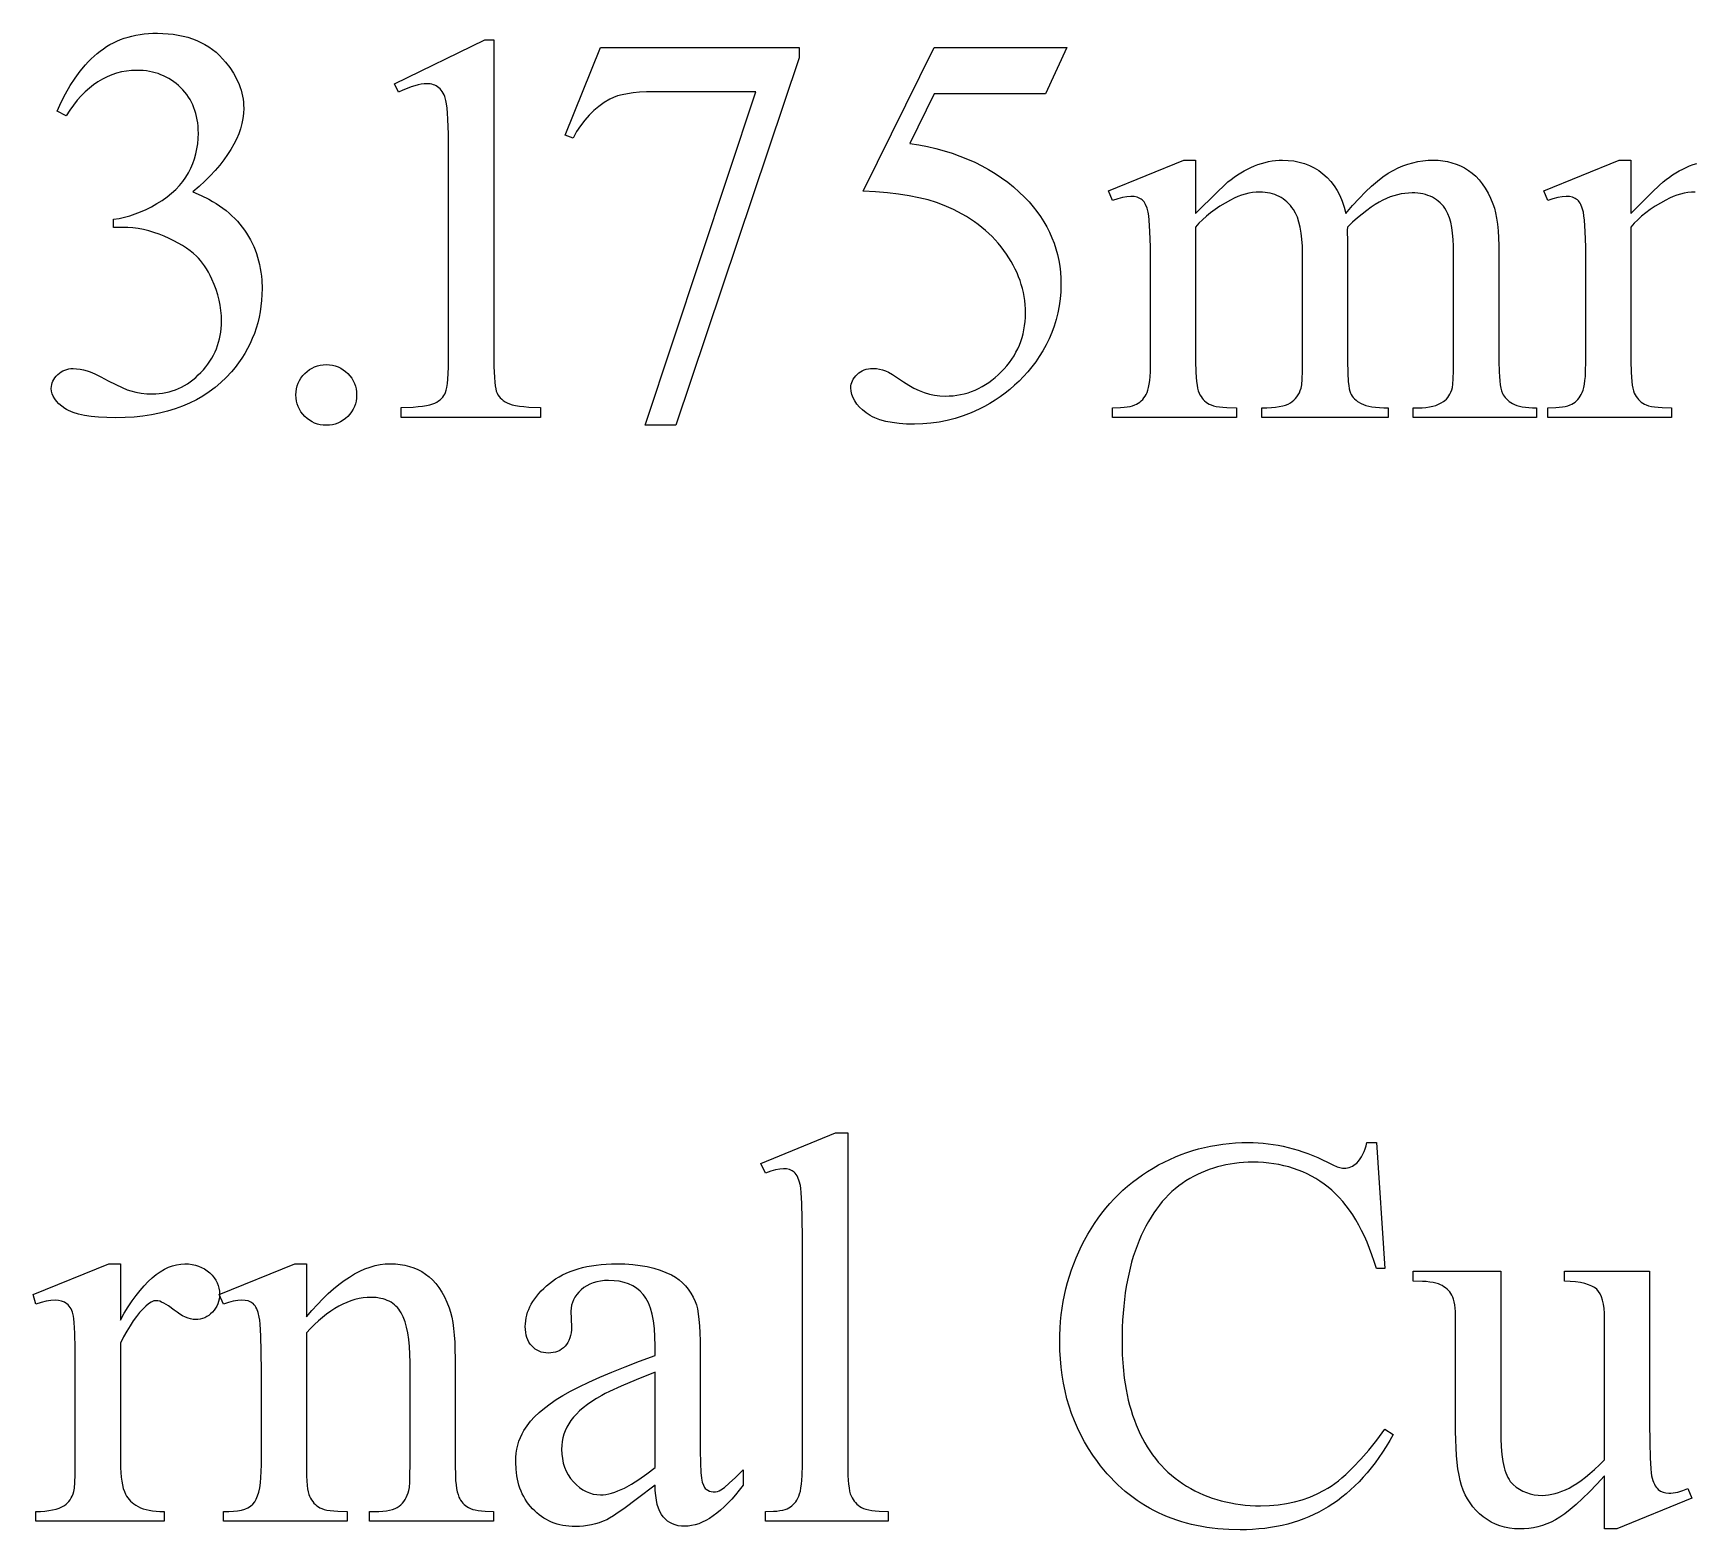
# Model space of a CAD drawing. Extents: x 6 to 600, y -207 to 349.
# Drawn here: x 287.6 to 343.6, y -169.6 to -119 of the extents above; entities that cross this region are included whole.
import ezdxf

# ---------------------------------------------------------------- set-up
doc = ezdxf.new("R2010")
doc.units = 0
doc.header["$MEASUREMENT"] = 0
doc.layers.add('INT', color=5, linetype='CONTINUOUS')
doc.layers.add('TEXT', color=18, linetype='CONTINUOUS')

msp = doc.modelspace()

# ---------------------------------------------------------------- linework, layer by layer
at = {"layer": 'INT'}
for points in [[(315.044, -156.159), (315.044, -167.359), (315.051, -167.722), (315.06, -167.878), (315.073, -168.018), (315.089, -168.141), (315.109, -168.247), (315.132, -168.337), (315.159, -168.41), (315.19, -168.473), (315.225, -168.531), (315.263, -168.586), (315.306, -168.637), (315.352, -168.684), (315.402, -168.727), (315.456, -168.766), (315.514, -168.802), (315.581, -168.833), (315.66, -168.86), (315.752, -168.883), (315.858, -168.902), (315.976, -168.917), (316.107, -168.927), (316.409, -168.935), (316.409, -169.267), (312.27, -169.267), (312.27, -168.935), (312.537, -168.928), (312.653, -168.919), (312.758, -168.905), (312.851, -168.889), (312.933, -168.868), (313.004, -168.844), (313.062, -168.816), (313.114, -168.783), (313.163, -168.746), (313.208, -168.704), (313.251, -168.657), (313.291, -168.605), (313.328, -168.548), (313.363, -168.486), (313.394, -168.419), (313.422, -168.342), (313.447, -168.249), (313.467, -168.14), (313.484, -168.016), (313.497, -167.875), (313.507, -167.719), (313.514, -167.359), (313.514, -159.689), (313.51, -159.044), (313.498, -158.536), (313.478, -158.166), (313.465, -158.032), (313.449, -157.933), (313.412, -157.783), (313.365, -157.658), (313.338, -157.605), (313.309, -157.559), (313.277, -157.519), (313.242, -157.486), (313.166, -157.434), (313.08, -157.396), (312.984, -157.374), (312.878, -157.366), (312.75, -157.376), (312.606, -157.403), (312.446, -157.449), (312.27, -157.514), (312.113, -157.191), (314.629, -156.159)], [(332.882, -156.481), (333.167, -160.731), (332.882, -160.731), (332.808, -160.497), (332.731, -160.271), (332.65, -160.053), (332.565, -159.844), (332.477, -159.643), (332.384, -159.45), (332.288, -159.266), (332.188, -159.09), (332.084, -158.923), (331.976, -158.764), (331.865, -158.613), (331.75, -158.47), (331.63, -158.336), (331.507, -158.21), (331.381, -158.093), (331.25, -157.984), (331.116, -157.882), (330.978, -157.787), (330.838, -157.699), (330.693, -157.617), (330.546, -157.542), (330.395, -157.473), (330.241, -157.411), (330.084, -157.355), (329.923, -157.306), (329.759, -157.263), (329.592, -157.227), (329.421, -157.198), (329.247, -157.175), (329.07, -157.158), (328.89, -157.148), (328.706, -157.145), (328.551, -157.148), (328.398, -157.155), (328.248, -157.167), (328.098, -157.185), (327.951, -157.207), (327.806, -157.234), (327.663, -157.266), (327.521, -157.303), (327.382, -157.345), (327.244, -157.392), (327.108, -157.444), (326.974, -157.5), (326.842, -157.562), (326.711, -157.629), (326.583, -157.7), (326.456, -157.777), (326.333, -157.859), (326.212, -157.946), (326.095, -158.04), (325.981, -158.139), (325.87, -158.245), (325.763, -158.356), (325.659, -158.473), (325.559, -158.596), (325.462, -158.725), (325.368, -158.859), (325.278, -159), (325.19, -159.146), (325.107, -159.299), (325.026, -159.457), (324.949, -159.621), (324.876, -159.791), (324.806, -159.966), (324.741, -160.147), (324.68, -160.333), (324.623, -160.524), (324.572, -160.721), (324.524, -160.923), (324.482, -161.13), (324.443, -161.342), (324.41, -161.559), (324.38, -161.782), (324.356, -162.01), (324.335, -162.243), (324.32, -162.482), (324.308, -162.726), (324.299, -163.229), (324.308, -163.646), (324.333, -164.049), (324.376, -164.438), (324.404, -164.627), (324.435, -164.812), (324.471, -164.995), (324.512, -165.173), (324.556, -165.348), (324.605, -165.519), (324.658, -165.687), (324.716, -165.852), (324.777, -166.013), (324.843, -166.17), (324.913, -166.323), (324.988, -166.472), (325.067, -166.616), (325.15, -166.756), (325.237, -166.891), (325.328, -167.022), (325.424, -167.148), (325.524, -167.269), (325.629, -167.386), (325.737, -167.499), (325.85, -167.607), (325.968, -167.71), (326.089, -167.809), (326.215, -167.903), (326.345, -167.993), (326.48, -168.078), (326.617, -168.158), (326.757, -168.234), (326.9, -168.304), (327.045, -168.368), (327.192, -168.428), (327.342, -168.483), (327.494, -168.532), (327.649, -168.576), (327.806, -168.615), (327.966, -168.648), (328.128, -168.677), (328.292, -168.7), (328.458, -168.718), (328.628, -168.731), (328.799, -168.739), (328.973, -168.742), (329.273, -168.734), (329.564, -168.709), (329.846, -168.669), (330.118, -168.612), (330.382, -168.538), (330.638, -168.449), (330.884, -168.343), (331.121, -168.221), (331.238, -168.152), (331.357, -168.075), (331.477, -167.99), (331.598, -167.896), (331.721, -167.795), (331.845, -167.686), (331.971, -167.568), (332.098, -167.443), (332.357, -167.168), (332.621, -166.862), (332.891, -166.523), (333.167, -166.151), (333.453, -166.336), (333.334, -166.541), (333.213, -166.739), (333.09, -166.93), (332.963, -167.114), (332.835, -167.291), (332.704, -167.461), (332.57, -167.625), (332.435, -167.781), (332.296, -167.93), (332.155, -168.072), (332.012, -168.207), (331.866, -168.336), (331.718, -168.457), (331.568, -168.571), (331.415, -168.678), (331.259, -168.779), (331.101, -168.872), (330.938, -168.96), (330.773, -169.042), (330.603, -169.117), (330.43, -169.187), (330.253, -169.251), (330.072, -169.308), (329.888, -169.359), (329.7, -169.405), (329.508, -169.444), (329.313, -169.477), (329.114, -169.505), (328.912, -169.526), (328.705, -169.541), (328.495, -169.55), (328.282, -169.553), (327.899, -169.544), (327.712, -169.533), (327.527, -169.517), (327.345, -169.497), (327.166, -169.472), (326.99, -169.443), (326.816, -169.409), (326.645, -169.371), (326.477, -169.328), (326.312, -169.281), (326.149, -169.229), (325.989, -169.173), (325.832, -169.112), (325.677, -169.047), (325.525, -168.977), (325.376, -168.903), (325.23, -168.824), (325.087, -168.741), (324.946, -168.653), (324.808, -168.561), (324.672, -168.464), (324.54, -168.362), (324.41, -168.257), (324.283, -168.146), (324.159, -168.032), (324.037, -167.912), (323.918, -167.789), (323.802, -167.66), (323.688, -167.527), (323.578, -167.39), (323.47, -167.248), (323.316, -167.032), (323.172, -166.81), (323.037, -166.584), (322.913, -166.353), (322.799, -166.117), (322.695, -165.877), (322.6, -165.632), (322.516, -165.382), (322.441, -165.127), (322.377, -164.868), (322.322, -164.603), (322.277, -164.334), (322.242, -164.061), (322.218, -163.782), (322.203, -163.499), (322.198, -163.211), (322.201, -162.978), (322.211, -162.748), (322.227, -162.52), (322.25, -162.294), (322.28, -162.071), (322.316, -161.85), (322.358, -161.632), (322.407, -161.416), (322.463, -161.202), (322.525, -160.991), (322.594, -160.782), (322.67, -160.575), (322.751, -160.371), (322.84, -160.169), (322.935, -159.969), (323.037, -159.772), (323.144, -159.579), (323.256, -159.392), (323.373, -159.21), (323.495, -159.033), (323.622, -158.862), (323.754, -158.696), (323.891, -158.536), (324.033, -158.382), (324.18, -158.233), (324.332, -158.089), (324.488, -157.951), (324.65, -157.818), (324.817, -157.691), (324.988, -157.57), (325.164, -157.454), (325.346, -157.343), (325.531, -157.239), (325.718, -157.141), (325.907, -157.05), (326.098, -156.966), (326.291, -156.889), (326.487, -156.818), (326.684, -156.754), (326.884, -156.697), (327.086, -156.646), (327.29, -156.603), (327.496, -156.566), (327.704, -156.535), (327.914, -156.512), (328.127, -156.495), (328.342, -156.485), (328.558, -156.481), (328.728, -156.484), (328.896, -156.492), (329.065, -156.505), (329.233, -156.523), (329.402, -156.546), (329.569, -156.575), (329.737, -156.609), (329.904, -156.647), (330.071, -156.691), (330.238, -156.741), (330.404, -156.795), (330.57, -156.855), (330.736, -156.92), (330.901, -156.99), (331.067, -157.065), (331.232, -157.145), (331.411, -157.234), (331.563, -157.297), (331.688, -157.335), (331.74, -157.345), (331.785, -157.348), (331.846, -157.345), (331.905, -157.337), (331.962, -157.323), (332.017, -157.304), (332.071, -157.28), (332.122, -157.249), (332.171, -157.214), (332.218, -157.173), (332.276, -157.108), (332.329, -157.036), (332.378, -156.959), (332.423, -156.876), (332.464, -156.786), (332.5, -156.691), (332.531, -156.589), (332.559, -156.481)], [(290.505, -160.574), (290.505, -162.473), (290.638, -162.243), (290.771, -162.028), (290.905, -161.828), (291.039, -161.643), (291.173, -161.472), (291.308, -161.316), (291.443, -161.175), (291.579, -161.049), (291.715, -160.938), (291.852, -160.841), (291.989, -160.76), (292.126, -160.693), (292.264, -160.641), (292.403, -160.604), (292.541, -160.582), (292.681, -160.574), (292.805, -160.579), (292.923, -160.594), (293.036, -160.618), (293.144, -160.652), (293.246, -160.695), (293.343, -160.748), (293.434, -160.811), (293.52, -160.883), (293.597, -160.962), (293.665, -161.044), (293.722, -161.128), (293.768, -161.216), (293.805, -161.307), (293.831, -161.401), (293.846, -161.498), (293.851, -161.598), (293.848, -161.686), (293.836, -161.77), (293.818, -161.852), (293.791, -161.929), (293.758, -162.004), (293.717, -162.075), (293.668, -162.142), (293.612, -162.206), (293.55, -162.264), (293.486, -162.315), (293.419, -162.358), (293.349, -162.393), (293.276, -162.42), (293.2, -162.439), (293.122, -162.451), (293.04, -162.455), (292.958, -162.45), (292.874, -162.435), (292.787, -162.41), (292.698, -162.375), (292.606, -162.331), (292.512, -162.276), (292.416, -162.211), (292.317, -162.137), (292.129, -161.998), (292.045, -161.943), (291.967, -161.898), (291.896, -161.864), (291.832, -161.839), (291.774, -161.824), (291.722, -161.819), (291.68, -161.822), (291.637, -161.83), (291.594, -161.845), (291.549, -161.865), (291.458, -161.923), (291.362, -162.003), (291.258, -162.105), (291.153, -162.223), (291.047, -162.355), (290.941, -162.503), (290.833, -162.667), (290.725, -162.845), (290.615, -163.039), (290.505, -163.248), (290.505, -167.295), (290.508, -167.464), (290.516, -167.623), (290.53, -167.772), (290.549, -167.91), (290.574, -168.037), (290.604, -168.154), (290.639, -168.259), (290.68, -168.355), (290.713, -168.416), (290.752, -168.474), (290.796, -168.53), (290.846, -168.583), (290.902, -168.633), (290.964, -168.681), (291.031, -168.727), (291.104, -168.769), (291.185, -168.808), (291.273, -168.842), (291.37, -168.871), (291.475, -168.894), (291.589, -168.912), (291.711, -168.925), (291.841, -168.933), (291.98, -168.935), (291.98, -169.267), (287.657, -169.267), (287.657, -168.935), (287.813, -168.932), (287.959, -168.923), (288.094, -168.907), (288.219, -168.885), (288.334, -168.856), (288.438, -168.821), (288.532, -168.78), (288.615, -168.733), (288.671, -168.693), (288.722, -168.648), (288.769, -168.597), (288.811, -168.541), (288.849, -168.48), (288.883, -168.413), (288.913, -168.34), (288.938, -168.262), (288.958, -168.148), (288.973, -167.961), (288.981, -167.701), (288.984, -167.368), (288.984, -164.096), (288.98, -163.433), (288.969, -162.919), (288.95, -162.555), (288.938, -162.429), (288.924, -162.34), (288.888, -162.209), (288.865, -162.15), (288.839, -162.097), (288.81, -162.048), (288.777, -162.004), (288.742, -161.964), (288.703, -161.929), (288.661, -161.899), (288.617, -161.873), (288.522, -161.833), (288.417, -161.808), (288.302, -161.8), (288.154, -161.809), (287.998, -161.835), (287.832, -161.878), (287.657, -161.939), (287.565, -161.607), (290.118, -160.574)], [(296.783, -162.363), (296.968, -162.146), (297.152, -161.944), (297.335, -161.755), (297.516, -161.58), (297.697, -161.42), (297.876, -161.273), (298.055, -161.14), (298.232, -161.021), (298.409, -160.917), (298.584, -160.826), (298.758, -160.749), (298.931, -160.686), (299.103, -160.637), (299.274, -160.602), (299.444, -160.581), (299.613, -160.574), (299.783, -160.58), (299.946, -160.596), (300.104, -160.623), (300.256, -160.661), (300.401, -160.709), (300.541, -160.769), (300.675, -160.839), (300.802, -160.92), (300.923, -161.013), (301.038, -161.121), (301.147, -161.242), (301.249, -161.378), (301.345, -161.527), (301.435, -161.69), (301.518, -161.867), (301.595, -162.059), (301.642, -162.206), (301.683, -162.372), (301.718, -162.556), (301.747, -162.759), (301.769, -162.98), (301.785, -163.22), (301.794, -163.478), (301.798, -163.755), (301.798, -167.359), (301.806, -167.728), (301.816, -167.888), (301.83, -168.032), (301.848, -168.16), (301.87, -168.272), (301.896, -168.367), (301.927, -168.447), (301.954, -168.503), (301.985, -168.556), (302.02, -168.605), (302.059, -168.652), (302.102, -168.695), (302.149, -168.735), (302.199, -168.772), (302.254, -168.806), (302.316, -168.837), (302.391, -168.863), (302.477, -168.885), (302.575, -168.903), (302.686, -168.917), (302.808, -168.927), (303.088, -168.935), (303.088, -169.267), (298.912, -169.267), (298.912, -168.935), (299.087, -168.935), (299.229, -168.933), (299.36, -168.924), (299.48, -168.91), (299.589, -168.89), (299.686, -168.865), (299.773, -168.834), (299.848, -168.798), (299.912, -168.756), (299.969, -168.708), (300.021, -168.655), (300.069, -168.597), (300.112, -168.533), (300.15, -168.464), (300.185, -168.39), (300.214, -168.31), (300.24, -168.226), (300.256, -168.12), (300.267, -167.94), (300.274, -167.686), (300.277, -167.359), (300.277, -163.902), (300.272, -163.624), (300.258, -163.366), (300.234, -163.127), (300.202, -162.908), (300.16, -162.708), (300.108, -162.529), (300.047, -162.369), (299.977, -162.229), (299.938, -162.166), (299.896, -162.107), (299.85, -162.052), (299.802, -162.001), (299.75, -161.954), (299.695, -161.912), (299.636, -161.873), (299.575, -161.838), (299.51, -161.808), (299.442, -161.781), (299.371, -161.759), (299.297, -161.741), (299.139, -161.716), (298.968, -161.708), (298.83, -161.713), (298.693, -161.727), (298.557, -161.75), (298.42, -161.783), (298.283, -161.825), (298.146, -161.877), (298.009, -161.938), (297.873, -162.008), (297.736, -162.087), (297.6, -162.176), (297.464, -162.275), (297.327, -162.382), (297.191, -162.499), (297.055, -162.626), (296.919, -162.761), (296.783, -162.907), (296.783, -167.359), (296.789, -167.747), (296.808, -168.053), (296.822, -168.175), (296.84, -168.277), (296.86, -168.358), (296.884, -168.419), (296.918, -168.484), (296.955, -168.544), (296.995, -168.6), (297.037, -168.651), (297.083, -168.697), (297.132, -168.74), (297.184, -168.778), (297.239, -168.811), (297.303, -168.84), (297.381, -168.865), (297.474, -168.887), (297.581, -168.904), (297.703, -168.918), (297.84, -168.928), (298.156, -168.935), (298.156, -169.267), (293.98, -169.267), (293.98, -168.935), (294.165, -168.935), (294.32, -168.93), (294.461, -168.915), (294.59, -168.889), (294.705, -168.854), (294.808, -168.808), (294.897, -168.751), (294.973, -168.685), (295.036, -168.608), (295.089, -168.517), (295.135, -168.407), (295.174, -168.279), (295.205, -168.132), (295.23, -167.967), (295.248, -167.783), (295.258, -167.58), (295.262, -167.359), (295.262, -164.225), (295.257, -163.539), (295.245, -163.001), (295.223, -162.612), (295.209, -162.473), (295.193, -162.372), (295.153, -162.219), (295.105, -162.093), (295.077, -162.04), (295.047, -161.993), (295.015, -161.954), (294.981, -161.92), (294.943, -161.892), (294.903, -161.868), (294.814, -161.83), (294.712, -161.808), (294.598, -161.8), (294.463, -161.809), (294.315, -161.835), (294.154, -161.878), (293.98, -161.939), (293.842, -161.607), (296.386, -160.574), (296.783, -160.574)], [(308.545, -168.05), (307.956, -168.5), (307.488, -168.843), (307.299, -168.975), (307.14, -169.081), (307.012, -169.159), (306.914, -169.212), (306.788, -169.266), (306.661, -169.313), (306.531, -169.352), (306.4, -169.385), (306.266, -169.41), (306.131, -169.428), (305.993, -169.439), (305.854, -169.442), (305.745, -169.44), (305.64, -169.433), (305.536, -169.421), (305.435, -169.405), (305.336, -169.384), (305.24, -169.358), (305.146, -169.328), (305.055, -169.293), (304.966, -169.253), (304.88, -169.208), (304.795, -169.159), (304.714, -169.105), (304.634, -169.047), (304.558, -168.984), (304.483, -168.916), (304.411, -168.843), (304.342, -168.767), (304.278, -168.687), (304.218, -168.605), (304.163, -168.52), (304.112, -168.432), (304.065, -168.341), (304.023, -168.247), (303.986, -168.15), (303.953, -168.05), (303.924, -167.947), (303.899, -167.841), (303.879, -167.732), (303.864, -167.62), (303.853, -167.505), (303.844, -167.267), (303.848, -167.115), (303.861, -166.968), (303.883, -166.827), (303.913, -166.691), (303.952, -166.56), (304, -166.434), (304.056, -166.313), (304.121, -166.198), (304.224, -166.042), (304.344, -165.889), (304.482, -165.738), (304.638, -165.589), (304.811, -165.443), (305.001, -165.299), (305.209, -165.157), (305.434, -165.018), (305.687, -164.876), (305.98, -164.726), (306.31, -164.569), (306.68, -164.405), (307.088, -164.233), (307.535, -164.053), (308.021, -163.866), (308.545, -163.672), (308.545, -163.34), (308.539, -163.037), (308.52, -162.758), (308.489, -162.504), (308.445, -162.275), (308.389, -162.071), (308.356, -161.978), (308.32, -161.891), (308.281, -161.811), (308.238, -161.737), (308.193, -161.669), (308.144, -161.607), (308.038, -161.497), (307.921, -161.401), (307.792, -161.32), (307.652, -161.254), (307.501, -161.203), (307.338, -161.166), (307.164, -161.144), (306.978, -161.137), (306.837, -161.142), (306.703, -161.156), (306.576, -161.181), (306.457, -161.215), (306.346, -161.259), (306.242, -161.313), (306.145, -161.377), (306.056, -161.45), (305.974, -161.53), (305.903, -161.613), (305.843, -161.698), (305.794, -161.787), (305.755, -161.878), (305.728, -161.972), (305.712, -162.069), (305.706, -162.169), (305.725, -162.704), (305.721, -162.807), (305.711, -162.904), (305.694, -162.995), (305.67, -163.079), (305.64, -163.158), (305.603, -163.231), (305.559, -163.298), (305.508, -163.358), (305.452, -163.412), (305.391, -163.459), (305.327, -163.499), (305.258, -163.531), (305.185, -163.556), (305.108, -163.574), (305.026, -163.585), (304.941, -163.589), (304.858, -163.585), (304.778, -163.574), (304.703, -163.555), (304.631, -163.529), (304.563, -163.495), (304.499, -163.454), (304.439, -163.405), (304.383, -163.349), (304.333, -163.286), (304.289, -163.218), (304.251, -163.145), (304.221, -163.066), (304.197, -162.981), (304.18, -162.891), (304.17, -162.796), (304.167, -162.695), (304.17, -162.596), (304.179, -162.498), (304.195, -162.402), (304.217, -162.306), (304.246, -162.212), (304.281, -162.118), (304.322, -162.026), (304.369, -161.934), (304.423, -161.844), (304.484, -161.754), (304.55, -161.666), (304.623, -161.578), (304.702, -161.492), (304.788, -161.406), (304.88, -161.322), (304.978, -161.238), (305.082, -161.158), (305.191, -161.083), (305.305, -161.013), (305.424, -160.948), (305.549, -160.888), (305.678, -160.834), (305.813, -160.784), (305.953, -160.74), (306.098, -160.701), (306.248, -160.668), (306.403, -160.639), (306.563, -160.616), (306.728, -160.598), (306.899, -160.585), (307.074, -160.577), (307.255, -160.574), (307.53, -160.58), (307.792, -160.598), (308.041, -160.628), (308.278, -160.669), (308.502, -160.722), (308.714, -160.787), (308.912, -160.864), (309.098, -160.952), (309.23, -161.029), (309.353, -161.115), (309.466, -161.212), (309.571, -161.319), (309.667, -161.436), (309.754, -161.562), (309.831, -161.699), (309.9, -161.847), (309.939, -161.959), (309.973, -162.097), (310.002, -162.26), (310.025, -162.45), (310.043, -162.666), (310.056, -162.908), (310.064, -163.175), (310.066, -163.469), (310.066, -166.336), (310.069, -166.881), (310.078, -167.309), (310.092, -167.621), (310.112, -167.815), (310.139, -167.94), (310.174, -168.042), (310.215, -168.122), (310.239, -168.154), (310.265, -168.179), (310.32, -168.22), (310.379, -168.249), (310.442, -168.266), (310.509, -168.272), (310.58, -168.268), (310.647, -168.256), (310.709, -168.235), (310.767, -168.207), (310.886, -168.12), (311.05, -167.979), (311.26, -167.784), (311.514, -167.534), (311.514, -168.05), (311.385, -168.218), (311.257, -168.374), (311.13, -168.52), (311.003, -168.655), (310.877, -168.78), (310.752, -168.893), (310.628, -168.996), (310.504, -169.087), (310.381, -169.168), (310.259, -169.239), (310.138, -169.298), (310.017, -169.347), (309.897, -169.385), (309.777, -169.412), (309.659, -169.428), (309.541, -169.433), (309.431, -169.428), (309.327, -169.414), (309.228, -169.389), (309.135, -169.355), (309.048, -169.311), (308.967, -169.257), (308.892, -169.193), (308.822, -169.12), (308.759, -169.034), (308.704, -168.935), (308.658, -168.822), (308.619, -168.696), (308.589, -168.555), (308.566, -168.401), (308.552, -168.232)], [(342.1, -160.823), (342.1, -165.939), (342.104, -166.601), (342.117, -167.121), (342.139, -167.498), (342.153, -167.633), (342.169, -167.732), (342.209, -167.884), (342.233, -167.95), (342.259, -168.01), (342.288, -168.064), (342.319, -168.112), (342.354, -168.153), (342.39, -168.189), (342.47, -168.245), (342.555, -168.285), (342.647, -168.31), (342.745, -168.318), (342.818, -168.315), (342.893, -168.308), (343.049, -168.279), (343.215, -168.23), (343.39, -168.161), (343.52, -168.484), (340.994, -169.525), (340.579, -169.525), (340.579, -167.737), (340.315, -168.018), (340.067, -168.272), (339.836, -168.499), (339.62, -168.698), (339.421, -168.87), (339.238, -169.014), (339.071, -169.131), (338.92, -169.221), (338.776, -169.292), (338.63, -169.354), (338.482, -169.407), (338.332, -169.449), (338.18, -169.483), (338.026, -169.506), (337.87, -169.521), (337.712, -169.525), (337.538, -169.519), (337.369, -169.5), (337.206, -169.468), (337.049, -169.423), (336.899, -169.365), (336.754, -169.295), (336.615, -169.211), (336.481, -169.115), (336.356, -169.009), (336.241, -168.895), (336.135, -168.774), (336.04, -168.646), (335.955, -168.511), (335.879, -168.368), (335.813, -168.217), (335.758, -168.06), (335.71, -167.89), (335.669, -167.704), (335.634, -167.5), (335.606, -167.281), (335.583, -167.044), (335.568, -166.791), (335.558, -166.521), (335.555, -166.234), (335.555, -162.464), (335.547, -162.188), (335.537, -162.067), (335.523, -161.957), (335.505, -161.859), (335.482, -161.773), (335.456, -161.698), (335.426, -161.634), (335.392, -161.579), (335.354, -161.526), (335.312, -161.477), (335.266, -161.431), (335.216, -161.388), (335.162, -161.348), (335.105, -161.312), (335.043, -161.28), (334.974, -161.251), (334.891, -161.226), (334.796, -161.205), (334.687, -161.189), (334.566, -161.176), (334.432, -161.168), (334.126, -161.164), (334.126, -160.823), (337.085, -160.823), (337.085, -166.474), (337.092, -166.756), (337.111, -167.013), (337.143, -167.245), (337.188, -167.451), (337.215, -167.545), (337.245, -167.632), (337.279, -167.713), (337.316, -167.788), (337.356, -167.856), (337.399, -167.918), (337.446, -167.974), (337.495, -168.023), (337.601, -168.109), (337.711, -168.184), (337.827, -168.247), (337.948, -168.299), (338.075, -168.34), (338.207, -168.368), (338.344, -168.386), (338.486, -168.391), (338.587, -168.388), (338.691, -168.376), (338.799, -168.356), (338.909, -168.329), (339.023, -168.294), (339.141, -168.251), (339.261, -168.201), (339.385, -168.143), (339.514, -168.073), (339.648, -167.99), (339.789, -167.892), (339.935, -167.781), (340.087, -167.655), (340.245, -167.515), (340.409, -167.361), (340.579, -167.193), (340.579, -162.409), (340.575, -162.236), (340.562, -162.078), (340.542, -161.935), (340.513, -161.806), (340.476, -161.692), (340.431, -161.592), (340.378, -161.507), (340.316, -161.436), (340.242, -161.377), (340.149, -161.324), (340.039, -161.279), (339.912, -161.242), (339.766, -161.211), (339.603, -161.188), (339.422, -161.173), (339.224, -161.164), (339.224, -160.823)], [(308.545, -167.451), (308.545, -164.234), (307.911, -164.49), (307.4, -164.706), (307.012, -164.882), (306.865, -164.955), (306.748, -165.018), (306.572, -165.12), (306.41, -165.223), (306.26, -165.327), (306.123, -165.432), (306, -165.539), (305.889, -165.647), (305.791, -165.756), (305.706, -165.866), (305.633, -165.978), (305.569, -166.092), (305.515, -166.209), (305.471, -166.329), (305.437, -166.451), (305.412, -166.576), (305.398, -166.704), (305.393, -166.834), (305.399, -166.996), (305.417, -167.151), (305.448, -167.3), (305.492, -167.441), (305.548, -167.575), (305.616, -167.702), (305.696, -167.822), (305.789, -167.935), (305.89, -168.038), (305.995, -168.127), (306.103, -168.202), (306.215, -168.264), (306.331, -168.311), (306.451, -168.346), (306.575, -168.366), (306.702, -168.373), (306.791, -168.369), (306.884, -168.359), (306.98, -168.341), (307.08, -168.315), (307.183, -168.283), (307.289, -168.243), (307.399, -168.197), (307.513, -168.143), (307.75, -168.013), (308.001, -167.855), (308.267, -167.667)]]:
    msp.add_lwpolyline(points, close=True, dxfattribs=at)
at = {"layer": 'TEXT'}
for points in [[(288.369, -121.671), (288.507, -121.364), (288.654, -121.076), (288.809, -120.805), (288.974, -120.552), (289.147, -120.318), (289.329, -120.101), (289.423, -119.999), (289.52, -119.902), (289.619, -119.81), (289.719, -119.721), (289.823, -119.638), (289.93, -119.56), (290.039, -119.488), (290.152, -119.421), (290.268, -119.359), (290.388, -119.303), (290.51, -119.252), (290.635, -119.206), (290.764, -119.166), (290.896, -119.131), (291.031, -119.102), (291.169, -119.078), (291.31, -119.059), (291.454, -119.045), (291.602, -119.037), (291.752, -119.035), (291.937, -119.039), (292.117, -119.05), (292.291, -119.069), (292.46, -119.096), (292.623, -119.13), (292.78, -119.172), (292.933, -119.222), (293.079, -119.279), (293.221, -119.344), (293.357, -119.416), (293.487, -119.497), (293.612, -119.584), (293.731, -119.68), (293.845, -119.783), (293.954, -119.894), (294.057, -120.012), (294.199, -120.195), (294.323, -120.382), (294.427, -120.572), (294.513, -120.765), (294.549, -120.863), (294.579, -120.962), (294.606, -121.061), (294.627, -121.161), (294.644, -121.262), (294.656, -121.364), (294.663, -121.466), (294.665, -121.57), (294.658, -121.741), (294.638, -121.912), (294.605, -122.085), (294.558, -122.258), (294.498, -122.431), (294.424, -122.606), (294.337, -122.781), (294.236, -122.957), (294.123, -123.134), (293.995, -123.311), (293.855, -123.489), (293.701, -123.668), (293.533, -123.848), (293.352, -124.028), (293.158, -124.209), (292.95, -124.391), (293.23, -124.509), (293.491, -124.641), (293.616, -124.711), (293.736, -124.784), (293.851, -124.86), (293.962, -124.939), (294.069, -125.021), (294.171, -125.106), (294.269, -125.195), (294.363, -125.286), (294.452, -125.38), (294.536, -125.477), (294.617, -125.578), (294.693, -125.681), (294.764, -125.787), (294.831, -125.895), (294.893, -126.006), (294.951, -126.119), (295.004, -126.234), (295.052, -126.352), (295.096, -126.472), (295.135, -126.594), (295.17, -126.718), (295.2, -126.845), (295.225, -126.974), (295.246, -127.105), (295.262, -127.239), (295.273, -127.375), (295.283, -127.654), (295.279, -127.855), (295.267, -128.053), (295.246, -128.247), (295.218, -128.438), (295.182, -128.625), (295.137, -128.81), (295.085, -128.99), (295.025, -129.168), (294.956, -129.342), (294.879, -129.513), (294.795, -129.68), (294.702, -129.844), (294.601, -130.004), (294.492, -130.161), (294.375, -130.315), (294.25, -130.465), (294.077, -130.653), (293.895, -130.828), (293.703, -130.992), (293.502, -131.143), (293.291, -131.282), (293.071, -131.409), (292.841, -131.524), (292.602, -131.627), (292.354, -131.718), (292.096, -131.796), (291.829, -131.863), (291.552, -131.917), (291.266, -131.96), (290.97, -131.99), (290.665, -132.008), (290.351, -132.014), (290.048, -132.009), (289.77, -131.994), (289.517, -131.97), (289.29, -131.936), (289.087, -131.892), (288.91, -131.838), (288.831, -131.807), (288.758, -131.774), (288.692, -131.739), (288.632, -131.701), (288.525, -131.622), (288.432, -131.541), (288.354, -131.459), (288.289, -131.376), (288.24, -131.291), (288.204, -131.205), (288.182, -131.117), (288.175, -131.028), (288.179, -130.962), (288.189, -130.898), (288.206, -130.836), (288.23, -130.776), (288.26, -130.719), (288.297, -130.663), (288.341, -130.609), (288.392, -130.558), (288.448, -130.51), (288.506, -130.469), (288.567, -130.434), (288.631, -130.405), (288.697, -130.383), (288.766, -130.367), (288.838, -130.358), (288.913, -130.355), (289.029, -130.359), (289.146, -130.373), (289.264, -130.396), (289.383, -130.428), (289.486, -130.467), (289.639, -130.536), (289.841, -130.635), (290.093, -130.765), (290.348, -130.895), (290.561, -130.997), (290.731, -131.068), (290.858, -131.111), (291.031, -131.155), (291.21, -131.187), (291.395, -131.206), (291.586, -131.212), (291.703, -131.209), (291.817, -131.201), (291.93, -131.186), (292.041, -131.167), (292.15, -131.141), (292.257, -131.11), (292.362, -131.073), (292.465, -131.03), (292.567, -130.982), (292.666, -130.928), (292.764, -130.868), (292.859, -130.802), (292.953, -130.731), (293.045, -130.654), (293.134, -130.572), (293.222, -130.484), (293.307, -130.392), (293.386, -130.298), (293.459, -130.201), (293.527, -130.103), (293.589, -130.003), (293.646, -129.9), (293.698, -129.795), (293.744, -129.689), (293.785, -129.58), (293.82, -129.469), (293.85, -129.356), (293.875, -129.241), (293.894, -129.124), (293.907, -129.005), (293.916, -128.883), (293.918, -128.76), (293.913, -128.578), (293.898, -128.398), (293.873, -128.219), (293.838, -128.041), (293.792, -127.864), (293.737, -127.688), (293.671, -127.514), (293.596, -127.34), (293.535, -127.215), (293.473, -127.098), (293.409, -126.988), (293.345, -126.886), (293.278, -126.792), (293.21, -126.706), (293.141, -126.628), (293.07, -126.557), (292.967, -126.466), (292.854, -126.377), (292.732, -126.29), (292.6, -126.205), (292.46, -126.123), (292.31, -126.043), (292.151, -125.964), (291.983, -125.888), (291.809, -125.818), (291.635, -125.757), (291.46, -125.706), (291.284, -125.664), (291.108, -125.631), (290.93, -125.608), (290.751, -125.594), (290.572, -125.589), (290.277, -125.589), (290.277, -125.312), (290.459, -125.284), (290.642, -125.245), (290.824, -125.195), (291.007, -125.135), (291.189, -125.064), (291.372, -124.982), (291.555, -124.89), (291.738, -124.787), (291.915, -124.676), (292.08, -124.559), (292.231, -124.437), (292.371, -124.31), (292.498, -124.177), (292.612, -124.038), (292.714, -123.895), (292.803, -123.745), (292.881, -123.591), (292.948, -123.434), (293.005, -123.272), (293.052, -123.107), (293.088, -122.938), (293.114, -122.765), (293.13, -122.589), (293.135, -122.409), (293.132, -122.291), (293.126, -122.177), (293.114, -122.065), (293.098, -121.957), (293.077, -121.851), (293.051, -121.748), (293.021, -121.647), (292.986, -121.55), (292.947, -121.456), (292.903, -121.364), (292.854, -121.275), (292.8, -121.189), (292.742, -121.106), (292.68, -121.026), (292.612, -120.948), (292.54, -120.874), (292.465, -120.803), (292.387, -120.737), (292.307, -120.675), (292.225, -120.618), (292.14, -120.565), (292.053, -120.517), (291.964, -120.474), (291.873, -120.435), (291.779, -120.4), (291.684, -120.371), (291.585, -120.346), (291.485, -120.325), (291.382, -120.309), (291.277, -120.298), (291.061, -120.288), (290.884, -120.294), (290.711, -120.312), (290.541, -120.342), (290.376, -120.384), (290.214, -120.438), (290.055, -120.504), (289.9, -120.581), (289.749, -120.671), (289.602, -120.773), (289.458, -120.886), (289.318, -121.012), (289.182, -121.149), (289.049, -121.299), (288.92, -121.46), (288.795, -121.633), (288.673, -121.819)], [(299.754, -120.738), (302.796, -119.253), (303.1, -119.253), (303.1, -129.808), (303.106, -130.284), (303.122, -130.661), (303.134, -130.812), (303.149, -130.939), (303.167, -131.041), (303.188, -131.117), (303.212, -131.18), (303.243, -131.239), (303.28, -131.294), (303.322, -131.346), (303.371, -131.393), (303.425, -131.437), (303.486, -131.477), (303.552, -131.514), (303.63, -131.546), (303.726, -131.575), (303.84, -131.601), (303.971, -131.622), (304.121, -131.64), (304.288, -131.654), (304.676, -131.671), (304.676, -132.012), (299.975, -132.012), (299.975, -131.671), (300.378, -131.654), (300.551, -131.64), (300.703, -131.623), (300.836, -131.602), (300.95, -131.578), (301.044, -131.55), (301.118, -131.518), (301.18, -131.484), (301.237, -131.446), (301.29, -131.405), (301.337, -131.362), (301.38, -131.315), (301.417, -131.266), (301.45, -131.214), (301.478, -131.159), (301.501, -131.088), (301.522, -130.99), (301.539, -130.863), (301.554, -130.708), (301.573, -130.315), (301.579, -129.808), (301.579, -123.061), (301.573, -122.44), (301.556, -121.941), (301.543, -121.737), (301.527, -121.564), (301.508, -121.421), (301.487, -121.309), (301.448, -121.171), (301.424, -121.11), (301.396, -121.053), (301.365, -121.002), (301.33, -120.955), (301.293, -120.913), (301.252, -120.876), (301.208, -120.843), (301.162, -120.815), (301.114, -120.792), (301.064, -120.772), (301.012, -120.757), (300.957, -120.746), (300.842, -120.738), (300.752, -120.742), (300.654, -120.755), (300.548, -120.778), (300.434, -120.809), (300.311, -120.849), (300.18, -120.898), (300.04, -120.956), (299.892, -121.023)], [(306.707, -119.512), (313.408, -119.512), (313.408, -119.862), (309.242, -132.27), (308.209, -132.27), (311.943, -121.014), (308.504, -121.014), (308.253, -121.018), (308.021, -121.03), (307.807, -121.049), (307.612, -121.076), (307.436, -121.111), (307.279, -121.154), (307.14, -121.205), (307.02, -121.263), (306.831, -121.376), (306.652, -121.504), (306.482, -121.646), (306.322, -121.802), (306.171, -121.973), (306.03, -122.158), (305.898, -122.358), (305.776, -122.572), (305.508, -122.471)], [(322.442, -119.512), (321.723, -121.079), (317.962, -121.079), (317.142, -122.756), (317.443, -122.806), (317.737, -122.863), (318.022, -122.93), (318.3, -123.005), (318.57, -123.088), (318.831, -123.18), (319.085, -123.281), (319.331, -123.39), (319.569, -123.508), (319.799, -123.634), (320.021, -123.769), (320.236, -123.913), (320.442, -124.065), (320.64, -124.225), (320.831, -124.395), (321.014, -124.572), (321.162, -124.731), (321.301, -124.893), (321.43, -125.058), (321.55, -125.227), (321.66, -125.399), (321.761, -125.575), (321.852, -125.754), (321.933, -125.937), (322.005, -126.123), (322.067, -126.312), (322.12, -126.505), (322.163, -126.702), (322.196, -126.902), (322.22, -127.105), (322.235, -127.312), (322.24, -127.522), (322.233, -127.767), (322.214, -128.006), (322.183, -128.241), (322.139, -128.472), (322.083, -128.698), (322.014, -128.919), (321.933, -129.135), (321.839, -129.348), (321.735, -129.553), (321.625, -129.751), (321.509, -129.942), (321.386, -130.124), (321.256, -130.299), (321.12, -130.466), (320.978, -130.625), (320.829, -130.776), (320.675, -130.92), (320.516, -131.057), (320.353, -131.186), (320.186, -131.309), (320.015, -131.424), (319.839, -131.532), (319.659, -131.632), (319.474, -131.726), (319.208, -131.845), (318.941, -131.948), (318.671, -132.035), (318.4, -132.106), (318.127, -132.162), (317.853, -132.201), (317.577, -132.225), (317.299, -132.233), (317.027, -132.227), (316.775, -132.209), (316.541, -132.179), (316.327, -132.137), (316.132, -132.083), (315.956, -132.018), (315.876, -131.98), (315.8, -131.94), (315.729, -131.897), (315.662, -131.85), (315.542, -131.753), (315.438, -131.654), (315.351, -131.552), (315.279, -131.448), (315.223, -131.341), (315.183, -131.232), (315.159, -131.121), (315.151, -131.007), (315.154, -130.943), (315.164, -130.881), (315.181, -130.822), (315.204, -130.764), (315.234, -130.708), (315.27, -130.653), (315.313, -130.601), (315.363, -130.55), (315.417, -130.504), (315.476, -130.464), (315.537, -130.43), (315.602, -130.402), (315.671, -130.38), (315.743, -130.365), (315.818, -130.355), (315.897, -130.352), (316.013, -130.357), (316.122, -130.371), (316.223, -130.394), (316.317, -130.426), (316.423, -130.477), (316.56, -130.557), (316.729, -130.666), (316.93, -130.804), (317.103, -130.916), (317.277, -131.014), (317.451, -131.096), (317.626, -131.164), (317.801, -131.216), (317.977, -131.253), (318.154, -131.276), (318.331, -131.283), (318.465, -131.28), (318.597, -131.271), (318.726, -131.255), (318.854, -131.232), (318.979, -131.204), (319.103, -131.169), (319.224, -131.127), (319.344, -131.079), (319.461, -131.025), (319.577, -130.965), (319.69, -130.898), (319.801, -130.824), (319.91, -130.745), (320.017, -130.659), (320.122, -130.566), (320.225, -130.468), (320.324, -130.364), (320.417, -130.258), (320.503, -130.149), (320.582, -130.037), (320.656, -129.923), (320.722, -129.806), (320.783, -129.686), (320.837, -129.563), (320.885, -129.437), (320.926, -129.309), (320.962, -129.178), (320.99, -129.044), (321.012, -128.908), (321.028, -128.768), (321.038, -128.626), (321.041, -128.481), (321.038, -128.34), (321.03, -128.2), (321.016, -128.061), (320.996, -127.924), (320.97, -127.787), (320.939, -127.652), (320.902, -127.518), (320.859, -127.385), (320.811, -127.254), (320.757, -127.123), (320.697, -126.994), (320.632, -126.866), (320.56, -126.739), (320.484, -126.613), (320.401, -126.489), (320.313, -126.365), (320.22, -126.244), (320.122, -126.127), (320.02, -126.013), (319.914, -125.902), (319.804, -125.795), (319.689, -125.692), (319.57, -125.592), (319.446, -125.495), (319.319, -125.402), (319.187, -125.313), (319.05, -125.227), (318.909, -125.144), (318.764, -125.065), (318.615, -124.99), (318.461, -124.918), (318.303, -124.849), (318.041, -124.751), (317.755, -124.663), (317.447, -124.587), (317.116, -124.522), (316.763, -124.467), (316.387, -124.424), (315.987, -124.391), (315.566, -124.37), (317.962, -119.512)], [(326.784, -125.116), (327.517, -124.39), (327.742, -124.174), (327.872, -124.056), (327.977, -123.971), (328.083, -123.891), (328.192, -123.816), (328.303, -123.745), (328.416, -123.68), (328.53, -123.619), (328.647, -123.563), (328.766, -123.512), (328.886, -123.467), (329.005, -123.428), (329.124, -123.394), (329.243, -123.367), (329.362, -123.346), (329.48, -123.331), (329.598, -123.322), (329.716, -123.319), (329.91, -123.326), (330.098, -123.348), (330.279, -123.384), (330.453, -123.434), (330.62, -123.499), (330.78, -123.578), (330.934, -123.672), (331.08, -123.78), (331.217, -123.901), (331.342, -124.036), (331.455, -124.184), (331.557, -124.344), (331.647, -124.518), (331.725, -124.704), (331.791, -124.904), (331.845, -125.116), (332.078, -124.852), (332.301, -124.611), (332.516, -124.394), (332.721, -124.2), (332.917, -124.031), (333.103, -123.885), (333.281, -123.763), (333.449, -123.664), (333.613, -123.583), (333.779, -123.513), (333.945, -123.454), (334.113, -123.405), (334.282, -123.367), (334.451, -123.34), (334.623, -123.324), (334.795, -123.319), (334.961, -123.324), (335.122, -123.34), (335.278, -123.367), (335.43, -123.405), (335.577, -123.454), (335.719, -123.513), (335.856, -123.583), (335.989, -123.664), (336.115, -123.758), (336.236, -123.865), (336.349, -123.985), (336.455, -124.12), (336.555, -124.268), (336.648, -124.429), (336.734, -124.605), (336.814, -124.794), (336.861, -124.937), (336.902, -125.099), (336.937, -125.28), (336.966, -125.48), (336.988, -125.7), (337.004, -125.938), (337.013, -126.195), (337.016, -126.471), (337.016, -130.103), (337.024, -130.469), (337.033, -130.628), (337.046, -130.772), (337.063, -130.9), (337.084, -131.013), (337.108, -131.11), (337.136, -131.191), (337.162, -131.241), (337.192, -131.289), (337.227, -131.335), (337.268, -131.379), (337.363, -131.462), (337.477, -131.537), (337.545, -131.57), (337.621, -131.599), (337.708, -131.624), (337.805, -131.644), (337.911, -131.66), (338.027, -131.671), (338.153, -131.677), (338.289, -131.68), (338.289, -132.012), (334.122, -132.012), (334.122, -131.68), (334.297, -131.68), (334.429, -131.676), (334.554, -131.666), (334.671, -131.65), (334.781, -131.627), (334.883, -131.597), (334.978, -131.56), (335.065, -131.517), (335.145, -131.468), (335.196, -131.428), (335.244, -131.383), (335.287, -131.332), (335.327, -131.276), (335.363, -131.215), (335.396, -131.148), (335.424, -131.076), (335.449, -130.998), (335.465, -130.883), (335.477, -130.696), (335.484, -130.436), (335.486, -130.103), (335.486, -126.471), (335.482, -126.223), (335.471, -125.993), (335.451, -125.783), (335.424, -125.591), (335.389, -125.418), (335.346, -125.265), (335.296, -125.13), (335.237, -125.015), (335.191, -124.943), (335.141, -124.877), (335.087, -124.814), (335.031, -124.757), (334.97, -124.704), (334.907, -124.655), (334.84, -124.612), (334.77, -124.572), (334.696, -124.538), (334.619, -124.508), (334.538, -124.483), (334.454, -124.462), (334.367, -124.446), (334.276, -124.434), (334.182, -124.427), (334.085, -124.425), (333.963, -124.429), (333.84, -124.44), (333.718, -124.459), (333.595, -124.486), (333.473, -124.52), (333.35, -124.562), (333.227, -124.612), (333.103, -124.669), (332.977, -124.737), (332.844, -124.818), (332.704, -124.911), (332.558, -125.018), (332.406, -125.138), (332.247, -125.272), (332.081, -125.418), (331.91, -125.577), (331.891, -125.679), (331.91, -126.075), (331.91, -130.103), (331.916, -130.496), (331.934, -130.806), (331.947, -130.931), (331.964, -131.035), (331.984, -131.119), (332.006, -131.182), (332.033, -131.234), (332.065, -131.284), (332.103, -131.331), (332.146, -131.377), (332.194, -131.42), (332.247, -131.461), (332.37, -131.537), (332.443, -131.57), (332.528, -131.599), (332.624, -131.624), (332.732, -131.644), (332.852, -131.66), (332.984, -131.671), (333.128, -131.677), (333.283, -131.68), (333.283, -132.012), (329.015, -132.012), (329.015, -131.68), (329.183, -131.677), (329.338, -131.669), (329.479, -131.656), (329.606, -131.638), (329.72, -131.615), (329.82, -131.586), (329.906, -131.553), (329.978, -131.514), (330.041, -131.47), (330.1, -131.42), (330.153, -131.366), (330.201, -131.306), (330.244, -131.242), (330.282, -131.172), (330.315, -131.096), (330.342, -131.016), (330.363, -130.9), (330.377, -130.71), (330.386, -130.444), (330.389, -130.103), (330.389, -126.471), (330.384, -126.222), (330.37, -125.991), (330.346, -125.779), (330.312, -125.584), (330.27, -125.408), (330.217, -125.249), (330.156, -125.109), (330.084, -124.987), (330.032, -124.916), (329.978, -124.849), (329.921, -124.787), (329.861, -124.729), (329.799, -124.676), (329.735, -124.628), (329.668, -124.584), (329.598, -124.545), (329.526, -124.51), (329.451, -124.48), (329.374, -124.455), (329.294, -124.434), (329.212, -124.418), (329.127, -124.407), (329.04, -124.4), (328.95, -124.397), (328.826, -124.401), (328.702, -124.414), (328.578, -124.435), (328.455, -124.464), (328.332, -124.502), (328.209, -124.548), (328.086, -124.602), (327.964, -124.665), (327.778, -124.768), (327.603, -124.874), (327.44, -124.983), (327.287, -125.096), (327.145, -125.211), (327.013, -125.33), (326.893, -125.452), (326.784, -125.577), (326.784, -130.103), (326.791, -130.482), (326.8, -130.644), (326.813, -130.788), (326.829, -130.914), (326.849, -131.021), (326.872, -131.111), (326.899, -131.182), (326.93, -131.242), (326.964, -131.299), (327.001, -131.351), (327.042, -131.4), (327.087, -131.444), (327.134, -131.485), (327.186, -131.522), (327.24, -131.555), (327.304, -131.584), (327.382, -131.61), (327.475, -131.631), (327.583, -131.649), (327.705, -131.662), (327.841, -131.672), (328.158, -131.68), (328.158, -132.012), (323.982, -132.012), (323.982, -131.68), (324.25, -131.672), (324.368, -131.662), (324.475, -131.649), (324.571, -131.631), (324.656, -131.61), (324.73, -131.584), (324.793, -131.555), (324.849, -131.522), (324.901, -131.484), (324.95, -131.441), (324.996, -131.394), (325.038, -131.342), (325.076, -131.286), (325.112, -131.225), (325.143, -131.159), (325.171, -131.083), (325.196, -130.991), (325.216, -130.883), (325.233, -130.759), (325.246, -130.619), (325.256, -130.463), (325.263, -130.103), (325.263, -126.877), (325.258, -126.243), (325.242, -125.732), (325.216, -125.344), (325.2, -125.196), (325.18, -125.079), (325.143, -124.939), (325.097, -124.822), (325.071, -124.773), (325.042, -124.729), (325.011, -124.692), (324.977, -124.66), (324.941, -124.633), (324.902, -124.61), (324.814, -124.574), (324.713, -124.552), (324.599, -124.545), (324.464, -124.553), (324.316, -124.579), (324.155, -124.623), (323.982, -124.683), (323.844, -124.351), (326.388, -123.319), (326.784, -123.319)], [(297.451, -130.223), (297.558, -130.228), (297.659, -130.242), (297.757, -130.265), (297.85, -130.298), (297.939, -130.34), (298.023, -130.392), (298.104, -130.453), (298.18, -130.523), (298.249, -130.6), (298.309, -130.68), (298.359, -130.765), (298.401, -130.854), (298.433, -130.946), (298.456, -131.042), (298.47, -131.142), (298.475, -131.246), (298.47, -131.351), (298.456, -131.451), (298.432, -131.547), (298.4, -131.639), (298.358, -131.728), (298.306, -131.813), (298.245, -131.893), (298.175, -131.97), (298.098, -132.04), (298.017, -132.101), (297.933, -132.153), (297.844, -132.195), (297.752, -132.228), (297.656, -132.251), (297.555, -132.265), (297.451, -132.27), (297.347, -132.265), (297.247, -132.251), (297.151, -132.228), (297.058, -132.195), (296.97, -132.153), (296.885, -132.101), (296.805, -132.04), (296.728, -131.97), (296.657, -131.893), (296.597, -131.813), (296.545, -131.728), (296.503, -131.639), (296.47, -131.547), (296.447, -131.451), (296.433, -131.351), (296.428, -131.246), (296.433, -131.14), (296.447, -131.038), (296.47, -130.941), (296.503, -130.848), (296.545, -130.759), (296.597, -130.674), (296.657, -130.594), (296.728, -130.518), (296.805, -130.449), (296.885, -130.389), (296.97, -130.338), (297.058, -130.297), (297.151, -130.265), (297.247, -130.242), (297.347, -130.228)]]:
    msp.add_lwpolyline(points, close=True, dxfattribs=at)
msp.add_lwpolyline([(343.635, -124.397), (343.511, -124.401), (343.387, -124.414), (343.263, -124.435), (343.14, -124.464), (343.017, -124.502), (342.894, -124.548), (342.771, -124.602), (342.649, -124.665), (342.463, -124.768), (342.288, -124.874), (342.124, -124.983), (341.971, -125.096), (341.829, -125.211), (341.698, -125.33), (341.578, -125.452), (341.469, -125.577), (341.469, -130.103), (341.476, -130.482), (341.485, -130.644), (341.498, -130.788), (341.514, -130.914), (341.534, -131.021), (341.557, -131.111), (341.584, -131.182), (341.615, -131.242), (341.649, -131.299), (341.686, -131.351), (341.727, -131.4), (341.771, -131.444), (341.819, -131.485), (341.87, -131.522), (341.925, -131.555), (341.989, -131.584), (342.067, -131.61), (342.16, -131.631), (342.267, -131.649), (342.389, -131.662), (342.526, -131.672), (342.842, -131.68), (342.842, -132.012), (338.667, -132.012), (338.667, -131.68), (338.935, -131.672), (339.053, -131.662), (339.16, -131.649), (339.256, -131.631), (339.341, -131.61), (339.415, -131.584), (339.478, -131.555), (339.534, -131.522), (339.586, -131.484), (339.635, -131.441), (339.681, -131.394), (339.723, -131.342), (339.761, -131.286), (339.796, -131.225), (339.828, -131.159), (339.856, -131.083), (339.88, -130.991), (339.901, -130.883), (339.918, -130.759), (339.931, -130.619), (339.94, -130.463), (339.948, -130.103), (339.948, -126.877), (339.943, -126.243), (339.927, -125.732), (339.901, -125.344), (339.884, -125.196), (339.865, -125.079), (339.828, -124.939), (339.782, -124.822), (339.755, -124.773), (339.727, -124.729), (339.696, -124.692), (339.662, -124.66), (339.626, -124.633), (339.587, -124.61), (339.498, -124.574), (339.398, -124.552), (339.284, -124.545), (339.149, -124.553), (339.001, -124.579), (338.84, -124.623), (338.667, -124.683), (338.528, -124.351), (341.073, -123.319), (341.469, -123.319), (341.469, -125.116), (342.202, -124.39), (342.426, -124.174), (342.557, -124.056), (342.661, -123.971), (342.768, -123.891), (342.877, -123.816), (342.988, -123.745), (343.1, -123.68), (343.215, -123.619), (343.332, -123.563), (343.451, -123.512), (343.571, -123.467), (343.69, -123.428)], dxfattribs=at)

doc.saveas('drawing.dxf')
